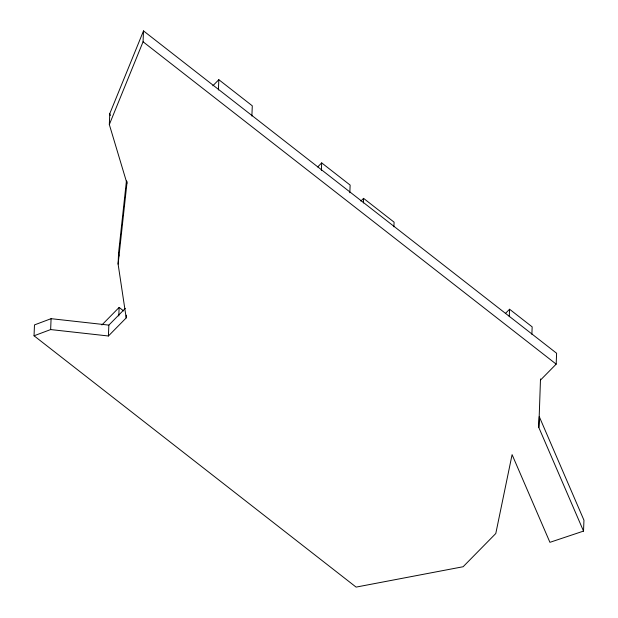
<?xml version="1.0" encoding="UTF-8"?>
<svg xmlns="http://www.w3.org/2000/svg" width="618" height="618" viewBox="0 0 618 618"><rect width="100%" height="100%" fill="white"/><g stroke="black" fill="none" stroke-linecap="round" stroke-linejoin="round"><path stroke-width="0.93" d="M125.323 308.359L108.853 325.114L51.085 318.679L34.477 324.913L34.044 335.79L356.099 587.1L463.121 566.737L495.79 533.512L512.09 454.639L549.927 542.326L583.523 531.094L538.811 427.471L540.503 378.965M34.044 335.79L50.645 329.564L51.085 318.679M50.645 329.564L108.413 335.991L126.203 317.899L118.108 264.11L126.929 183.252L109.332 124.55L109.765 113.673L143.507 30.9L556.609 353.257L556.177 364.133L540.387 380.194M108.413 335.991L108.853 325.114M118.108 264.11L118.548 253.226L126.427 180.935M118.787 315.945L119.127 307.432L123.6 310.916M126.929 183.252L126.999 181.437M126.203 317.899L126.311 315.18M109.332 124.55L143.067 41.777L143.507 30.9M218.409 89.965L218.826 79.699L252.291 105.817L251.881 116.084M321.375 170.553L321.684 162.897L350.136 185.091L349.827 192.746M363.369 202.99L363.554 198.347L394.091 222.179L393.905 226.814M509.278 316.686L509.572 309.239L532.168 326.868L531.866 334.315M538.811 427.471L539.244 416.586L583.956 520.217L583.523 531.094M212.847 85.771L218.826 79.699M101.908 324.944L119.127 307.432M317.683 166.968L321.684 162.897M360.873 201.074L363.554 198.347M505.524 313.357L509.572 309.239M143.067 41.777L556.177 364.133M109.765 113.673L110.313 115.504M118.548 253.226L118.973 256.061"/></g></svg>
